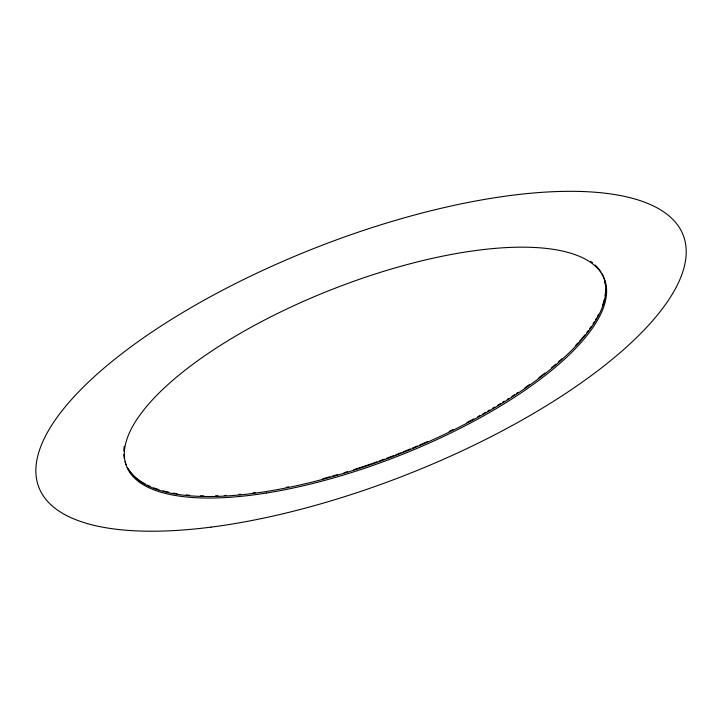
<?xml version="1.0" encoding="UTF-8"?>
<svg xmlns="http://www.w3.org/2000/svg" width="722" height="722" viewBox="0 0 722 722"><rect width="100%" height="100%" fill="white"/><g stroke="black" fill="none" stroke-linecap="round" stroke-linejoin="round"><path stroke-width="1.08" d="M604.63 280.858A256.436 89.997 -21.4 0 1 605.361 284.955M605.596 289.224A256.436 89.997 -21.4 0 1 605.009 295.894M604.323 299.314A256.436 89.997 -21.4 0 1 602.599 305.108M598.619 314.278A256.436 89.997 -21.4 0 1 597.626 316.164M596.571 318.05A256.436 89.997 -21.4 0 1 595.46 319.954M594.287 321.868A256.436 89.997 -21.4 0 1 593.051 323.781M591.092 326.669A256.436 89.997 -21.4 0 1 589.721 328.591M588.295 330.523A256.436 89.997 -21.4 0 1 586.824 332.445M584.82 334.963A256.436 89.997 -21.4 0 1 579.423 341.28M577.988 342.878A256.436 89.997 -21.4 0 1 575.759 345.269M561.815 358.861A256.436 89.997 -21.4 0 1 558.259 362.02M555.787 364.159A256.436 89.997 -21.4 0 1 551.743 367.552M544.993 373.003A256.436 89.997 -21.4 0 1 538.811 377.75M529.605 384.483A256.436 89.997 -21.4 0 1 524.867 387.804M518.197 392.326A256.436 89.997 -21.4 0 1 516.401 393.517M514.596 394.699A256.436 89.997 -21.4 0 1 511.853 396.477M509.073 398.255A256.436 89.997 -21.4 0 1 507.196 399.437M504.362 401.215A256.436 89.997 -21.4 0 1 502.458 402.389M500.536 403.562A256.436 89.997 -21.4 0 1 497.638 405.313M494.714 407.055A256.436 89.997 -21.4 0 1 492.756 408.219M489.787 409.943A256.436 89.997 -21.4 0 1 487.81 411.08M485.816 412.217A256.436 89.997 -21.4 0 1 482.81 413.914M479.805 415.592A256.436 89.997 -21.4 0 1 477.783 416.702M473.749 418.904A256.436 89.997 -21.4 0 1 467.017 422.478M453.172 429.527A256.436 89.997 -21.4 0 1 449.138 431.494M427.713 441.467A256.436 89.997 -21.4 0 1 423.615 443.281M422.605 443.714A256.436 89.997 -21.4 0 1 419.581 445.032M417.551 445.898A256.436 89.997 -21.4 0 1 412.442 448.055M410.385 448.913A256.436 89.997 -21.4 0 1 403.147 451.864M401.062 452.694A256.436 89.997 -21.4 0 1 395.855 454.743M393.77 455.555A256.436 89.997 -21.4 0 1 386.45 458.335M384.366 459.111A256.436 89.997 -21.4 0 1 379.14 461.015M377.055 461.764A256.436 89.997 -21.4 0 1 371.866 463.605M370.828 463.966A256.436 89.997 -21.4 0 1 353.762 469.652M347.318 471.683A256.436 89.997 -21.4 0 1 344.096 472.666M337.652 474.589A256.436 89.997 -21.4 0 1 332.3 476.132M330.162 476.728A256.436 89.997 -21.4 0 1 322.734 478.758M288.502 486.863A256.436 89.997 -21.4 0 1 286.291 487.314M255.398 492.539A256.436 89.997 -21.4 0 1 253.115 492.837M240.67 494.263A256.436 89.997 -21.4 0 1 238.44 494.48M226.428 495.4A256.436 89.997 -21.4 0 1 224.298 495.518M218.017 495.788A256.436 89.997 -21.4 0 1 215.625 495.861M203.875 495.906A256.436 89.997 -21.4 0 1 200.436 495.815M189.345 495.184A256.436 89.997 -21.4 0 1 186.141 494.895M176.971 493.722A256.436 89.997 -21.4 0 1 173.379 493.126M168.713 492.196A256.436 89.997 -21.4 0 1 163.109 490.843M158.84 489.597A256.436 89.997 -21.4 0 1 153.786 487.855M150.005 486.312A256.436 89.997 -21.4 0 1 147.324 485.067M145.618 484.2A256.436 89.997 -21.4 0 1 128.173 468.677M601.931 273.746A256.481 89.898 -21.4 0 1 407.226 450.826A256.481 89.898 -21.4 0 1 127.37 467.513M126.088 464.706A256.481 89.898 -21.4 0 1 125.077 461.755M124.355 458.66A256.481 89.898 -21.4 0 1 123.841 454.328M123.805 450.934A256.481 89.898 -21.4 0 1 124.238 446.25M590.56 261.256A256.481 89.898 -21.4 0 1 592.509 262.736M595.181 265.073A256.481 89.898 -21.4 0 1 600.857 271.914M266.319 493.045A256.599 89.645 -21.4 0 0 605.406 282.058A256.599 89.645 -21.4 0 0 224.686 342.697A256.599 89.645 -21.4 0 0 266.319 493.045M210.977 527.132A345.964 122.226 -21.4 0 0 685.9 246.229A345.964 122.226 -21.4 0 0 186.213 310.46A345.964 122.226 -21.4 0 0 210.977 527.132"/></g></svg>
